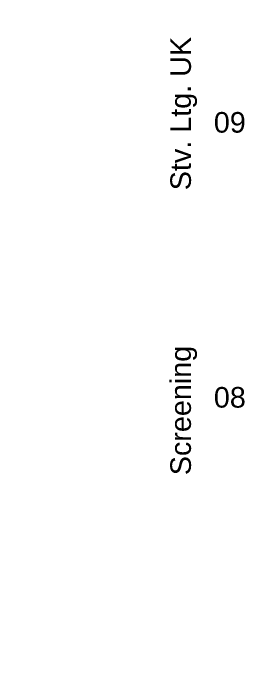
# Model space of a CAD drawing. Extents: x 7690 to 8871, y -6511 to -5312.
# Drawn here: x 7690 to 7828.1, y -6169.7 to -5793.9 of the extents above; entities that cross this region are included whole.
import ezdxf
from ezdxf.enums import TextEntityAlignment as Align

# ---------------------------------------------------------------- set-up
doc = ezdxf.new("R2010")
doc.units = 0
doc.header["$MEASUREMENT"] = 0
for name, color, linetype in [('FM_RAHMEN_LINK', 7, 'CONTINUOUS'), ('R0_MOBILIAR_PERIMETERNUMMERIERU', 7, 'CONTINUOUS'), ('R0_MOBILIAR_TEXT', 7, 'CONTINUOUS')]:
    doc.layers.add(name, color=color, linetype=linetype)
doc.styles.add('ARIAL', font='ARIAL')

msp = doc.modelspace()

# ---------------------------------------------------------------- linework, layer by layer
at = {"layer": 'FM_RAHMEN_LINK', "color": 250, "linetype": 'Continuous', "const_width": 0.0139}
msp.add_lwpolyline([(7690.0068, -5312.2808), (8871.293, -5312.2808), (8871.293, -6511.2549), (7690.0068, -6511.2549)], close=True, dxfattribs=at)

# ---------------------------------------------------------------- texts
at = {"layer": 'R0_MOBILIAR_PERIMETERNUMMERIERU', "color": 6, "linetype": 'Continuous', "style": 'ARIAL'}
for s, p in [('09', (7823.4946, -5862.5199)), ('08', (7823.4956, -6020.3373))]:
    msp.add_text(s, height=11.81098, dxfattribs=at).set_placement(p, align=Align.RIGHT)
at = {"layer": 'R0_MOBILIAR_TEXT', "color": 1, "linetype": 'Continuous', "style": 'ARIAL'}
for s, height, p in [('Stv. Ltg. UK', 11.810978, (7792.0141, -5851.5803)), ('Screening', 11.81098, (7792.0141, -6022.0017))]:
    msp.add_text(s, height=height, rotation=90, dxfattribs=at).set_placement(p, align=Align.CENTER)

doc.saveas('drawing.dxf')
